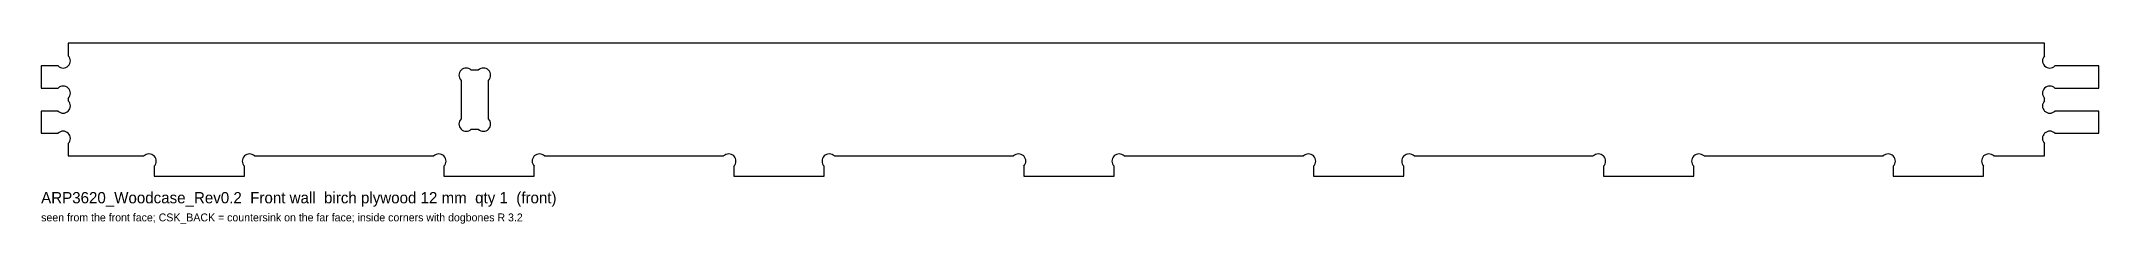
# Model space of a CAD drawing. Header units: millimetres. Extents: x 0 to 911, y -21 to 59.
import ezdxf

# ---------------------------------------------------------------- set-up
doc = ezdxf.new("R2010")
doc.units = ezdxf.units.MM
for name, color, linetype in [('CUTOUT', 1, 'CONTINUOUS'), ('NOTE', 8, 'CONTINUOUS'), ('OUTLINE', 7, 'CONTINUOUS')]:
    doc.layers.add(name, color=color, linetype=linetype)

msp = doc.modelspace()

# ---------------------------------------------------------------- linework, layer by layer
at = {"layer": 'CUTOUT'}
for p, q in [((193.5495, 47.075), (190.4505, 47.075)), ((185.925, 42.5495), (185.925, 25.4505)), ((198.075, 25.4505), (198.075, 42.5495)), ((190.4505, 20.925), (193.5495, 20.925))]:
    msp.add_line(p, q, dxfattribs=at)
for centre, start, end in [((188.1877, 44.8123), 45, 225), ((195.8123, 44.8123), 315, 135), ((188.1877, 23.1877), 135, 315), ((195.8123, 23.1877), 225, 45)]:
    msp.add_arc(centre, 3.2, start, end, dxfattribs=at)
at = {"layer": 'OUTLINE'}
for p, q in [((887, 59), (12, 59)), ((12, 59), (12, 53.4505)), ((887, 53.4505), (887, 59)), ((7.4745, 48.925), (0, 48.925)), ((0, 48.925), (0, 39.075)), ((911, 48.925), (891.5255, 48.925)), ((911, 39.075), (911, 48.925)), ((0, 39.075), (7.4745, 39.075)), ((891.5255, 39.075), (911, 39.075)), ((7.4745, 28.925), (0, 28.925)), ((0, 28.925), (0, 19.075)), ((12, 34.5495), (12, 33.4505)), ((887, 33.4505), (887, 34.5495)), ((911, 28.925), (891.5255, 28.925)), ((911, 19.075), (911, 28.925)), ((0, 19.075), (7.4745, 19.075)), ((891.5255, 19.075), (911, 19.075)), ((12, 14.5495), (12, 9)), ((887, 9), (887, 14.5495)), ((12, 9), (45.4745, 9)), ((50, 4.4745), (50, 0)), ((50, 0), (90, 0)), ((90, 0), (90, 4.4745)), ((94.5255, 9), (173.8078, 9)), ((178.3333, 4.4745), (178.3333, 0)), ((178.3333, 0), (218.3333, 0)), ((218.3333, 0), (218.3333, 4.4745)), ((222.8588, 9), (302.1412, 9)), ((306.6667, 4.4745), (306.6667, 0)), ((306.6667, 0), (346.6667, 0)), ((346.6667, 0), (346.6667, 4.4745)), ((351.1922, 9), (430.4745, 9)), ((435, 4.4745), (435, 0)), ((435, 0), (475, 0)), ((475, 0), (475, 4.4745)), ((479.5255, 9), (558.8078, 9)), ((563.3333, 4.4745), (563.3333, 0)), ((563.3333, 0), (603.3333, 0)), ((603.3333, 0), (603.3333, 4.4745)), ((607.8588, 9), (687.1412, 9)), ((691.6667, 4.4745), (691.6667, 0)), ((691.6667, 0), (731.6667, 0)), ((731.6667, 0), (731.6667, 4.4745)), ((736.1922, 9), (815.4745, 9)), ((820, 4.4745), (820, 0)), ((820, 0), (860, 0)), ((860, 0), (860, 4.4745)), ((864.5255, 9), (887, 9))]:
    msp.add_line(p, q, dxfattribs=at)
for centre, start, end in [((9.7373, 51.1877), 225, 45), ((889.2627, 51.1877), 135, 315), ((9.7373, 36.8123), 315, 135), ((889.2627, 36.8123), 45, 225), ((9.7373, 31.1877), 225, 45), ((889.2627, 31.1877), 135, 315), ((9.7373, 16.8123), 315, 135), ((889.2627, 16.8123), 45, 225), ((47.7373, 6.7373), 315, 135), ((92.2627, 6.7373), 45, 225), ((176.0706, 6.7373), 315, 135), ((220.5961, 6.7373), 45, 225), ((304.4039, 6.7373), 315, 135), ((348.9294, 6.7373), 45, 225), ((432.7373, 6.7373), 315, 135), ((477.2627, 6.7373), 45, 225), ((561.0706, 6.7373), 315, 135), ((605.5961, 6.7373), 45, 225), ((689.4039, 6.7373), 315, 135), ((733.9294, 6.7373), 45, 225), ((817.7373, 6.7373), 315, 135), ((862.2627, 6.7373), 45, 225)]:
    msp.add_arc(centre, 3.2, start, end, dxfattribs=at)

# ---------------------------------------------------------------- texts
at = {"layer": 'NOTE'}
for s, height, p in [('ARP3620_Woodcase_Rev0.2  Front wall  birch plywood 12 mm  qty 1  (front)', 5, (0, -12)), ('seen from the front face; CSK_BACK = countersink on the far face; inside corners with dogbones R 3.2', 3.5, (0, -20))]:
    msp.add_text(s, height=height, dxfattribs=at).set_placement(p)

doc.saveas('drawing.dxf')
